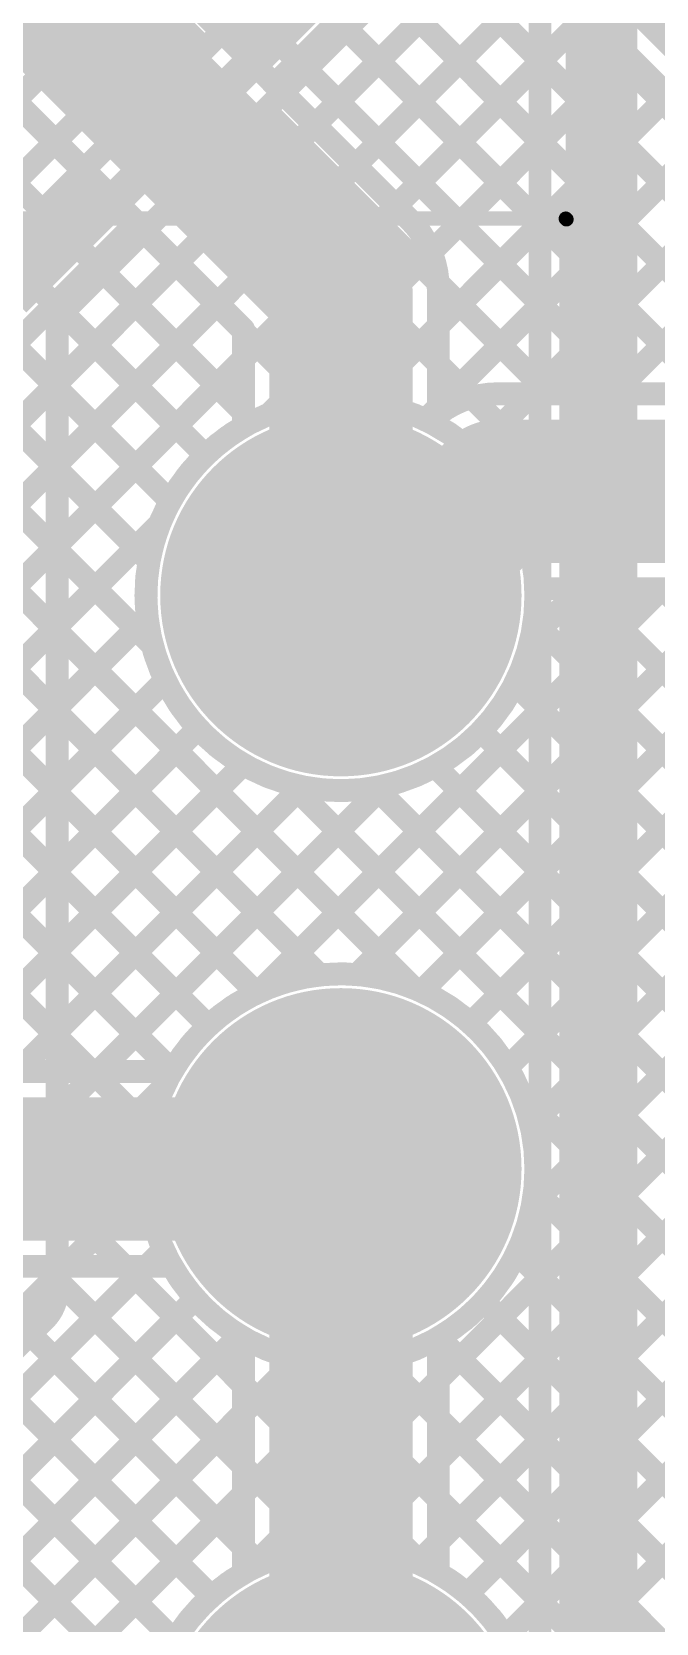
# Model space of a CAD drawing. Header units: millimetres. Extents: x -0.01 to 3.73, y -0.01 to 3.05.
# Drawn here: x 0.363 to 0.581, y 1.48 to 2.035 of the extents above; entities that cross this region are included whole.
import ezdxf

# ---------------------------------------------------------------- set-up
doc = ezdxf.new("R2010")
doc.units = ezdxf.units.MM
doc.header["$MEASUREMENT"] = 0
for name, color, linetype in [('BottomLayer', 5, 'Continuous'), ('BottomSolder', 6, 'Continuous'), ('MultiLayer', 9, 'Continuous'), ('PadHoleLayer', 156, 'Continuous'), ('TopLayer', 1, 'Continuous'), ('TopOverlay', 2, 'Continuous'), ('TopSolder', 216, 'Continuous')]:
    doc.layers.add(name, color=color, linetype=linetype)

# ---------------------------------------------------------------- blocks, each defined once
blk = doc.blocks.new('TBP01R1_508_04BE_139')
at = {"layer": 'BottomLayer'}
h = blk.add_hatch(color=5, dxfattribs=at)
edge = h.paths.add_edge_path()
edge.add_arc((0, 0), 0.05906, 0, 360)
h = blk.add_hatch(color=5, dxfattribs=at)
edge = h.paths.add_edge_path()
edge.add_arc((0.2, 0), 0.05906, 0, 360)
h = blk.add_hatch(color=5, dxfattribs=at)
edge = h.paths.add_edge_path()
edge.add_arc((0.4, 0), 0.05906, 0, 360)
at = {"layer": 'BottomSolder'}
h = blk.add_hatch(color=6, dxfattribs=at)
edge = h.paths.add_edge_path()
edge.add_arc((0, 0), 0.06306, 0, 360)
h = blk.add_hatch(color=6, dxfattribs=at)
edge = h.paths.add_edge_path()
edge.add_arc((0.2, 0), 0.06306, 0, 360)
h = blk.add_hatch(color=6, dxfattribs=at)
edge = h.paths.add_edge_path()
edge.add_arc((0.4, 0), 0.06306, 0, 360)
at = {"layer": 'MultiLayer'}
h = blk.add_hatch(color=9, dxfattribs=at)
edge = h.paths.add_edge_path()
edge.add_arc((0, 0), 0.05906, 0, 360)
h = blk.add_hatch(color=9, dxfattribs=at)
edge = h.paths.add_edge_path()
edge.add_arc((0.2, 0), 0.05906, 0, 360)
h = blk.add_hatch(color=9, dxfattribs=at)
edge = h.paths.add_edge_path()
edge.add_arc((0.4, 0), 0.05906, 0, 360)
at = {"layer": 'PadHoleLayer'}
h = blk.add_hatch(color=156, dxfattribs=at)
edge = h.paths.add_edge_path()
edge.add_arc((0.2, 0), 0.03346, 0, 360)
h = blk.add_hatch(color=156, dxfattribs=at)
edge = h.paths.add_edge_path()
edge.add_arc((0.4, 0), 0.03346, 0, 360)
at = {"layer": 'TopLayer'}
h = blk.add_hatch(color=1, dxfattribs=at)
edge = h.paths.add_edge_path()
edge.add_arc((0, 0), 0.05906, 0, 360)
h = blk.add_hatch(color=1, dxfattribs=at)
edge = h.paths.add_edge_path()
edge.add_arc((0.2, 0), 0.05906, 0, 360)
h = blk.add_hatch(color=1, dxfattribs=at)
edge = h.paths.add_edge_path()
edge.add_arc((0.4, 0), 0.05906, 0, 360)
at = {"layer": 'TopSolder'}
h = blk.add_hatch(color=216, dxfattribs=at)
edge = h.paths.add_edge_path()
edge.add_arc((0, 0), 0.06306, 0, 360)
h = blk.add_hatch(color=216, dxfattribs=at)
edge = h.paths.add_edge_path()
edge.add_arc((0.2, 0), 0.06306, 0, 360)
h = blk.add_hatch(color=216, dxfattribs=at)
edge = h.paths.add_edge_path()
edge.add_arc((0.4, 0), 0.06306, 0, 360)
at = {"layer": 'TopOverlay', "const_width": 0.005}
for points in [[(0.5315, 0.3937), (0.5315, -0.0785)], [(-0.3315, -0.07874), (0.53126, -0.07874)], [(0.5315, -0.0785), (0.53126, -0.07874)]]:
    blk.add_lwpolyline(points, dxfattribs=at)
at = {"layer": 'TopOverlay', "const_width": 0.0025}
for points in [[(0.53001, -0.07874, 1), (0.53251, -0.07874, 1)], [(0.53001, -0.07874, 1), (0.53251, -0.07874, 1)], [(0.53025, -0.0785, 1), (0.53275, -0.0785, 1)], [(0.53025, -0.0785, 1), (0.53275, -0.0785, 1)]]:
    blk.add_lwpolyline(points, format="xyb", close=True, dxfattribs=at)

msp = doc.modelspace()

# ---------------------------------------------------------------- linework, layer by layer
at = {"layer": 'BottomLayer'}
for points, const_width in [([(0.093, 1.74634), (0.65588, 2.30922)], 0.008), ([(0.093, 1.71806), (0.68417, 2.30922)], 0.008), ([(0.3464, 1.95161), (0.62284, 2.22805)], 0.008), ([(0.357, 1.941), (0.63345, 2.21745)], 0.012), ([(0.372, 1.93479), (0.63966, 2.20245)], 0.008), ([(0.372, 1.9122), (0.64209, 2.1823)], 0.008), ([(0.37004, 2.08202), (0.42343, 2.02864)], 0.008), ([(0.562, 0.691), (0.562, 2.066)], 0.025), ([(0.3559, 2.06788), (0.40928, 2.0145)], 0.008), ([(0.50121, 2.06399), (0.5405, 2.0247)], 0.008), ([(0.5405, 0.691), (0.5405, 2.066)], 0.008), ([(0.34176, 2.05374), (0.39514, 2.00035)], 0.008), ([(0.372, 1.88392), (0.5405, 2.05242)], 0.008), ([(0.48707, 2.04985), (0.5405, 1.99642)], 0.008), ([(0.32761, 2.0396), (0.381, 1.98621)], 0.008), ([(0.47292, 2.03571), (0.5405, 1.96813)], 0.008), ([(0.31347, 2.02546), (0.36686, 1.97207)], 0.008), ([(0.372, 1.85564), (0.5405, 2.02414)], 0.008), ([(0.45878, 2.02157), (0.5405, 1.93985)], 0.008), ([(0.44464, 2.00743), (0.5405, 1.91156)], 0.008), ([(0.44591, 1.90126), (0.5405, 1.99585)], 0.008), ([(0.4305, 1.99328), (0.5405, 1.88328)], 0.008), ([(0.41635, 1.97914), (0.49314, 1.90235)], 0.008), ([(0.47857, 1.90563), (0.5405, 1.96757)], 0.008), ([(0.40221, 1.965), (0.46178, 1.90543)], 0.008), ([(0.38807, 1.95086), (0.44023, 1.8987)], 0.008), ([(0.50053, 1.89931), (0.5405, 1.93928)], 0.008), ([(0.372, 1.596), (0.372, 1.93479)], 0.008), ([(0.37393, 1.93671), (0.42371, 1.88694)], 0.008), ([(0.372, 1.91036), (0.41144, 1.87092)], 0.008), ([(0.51734, 1.88784), (0.5405, 1.911)], 0.008), ([(0.372, 1.88207), (0.40402, 1.85005)], 0.008), ([(0.52989, 1.87211), (0.5405, 1.88271)], 0.008), ([(0.372, 1.82735), (0.40774, 1.86309)], 0.008), ([(0.53535, 1.86014), (0.5405, 1.855)], 0.008), ([(0.372, 1.85379), (0.40521, 1.82058)], 0.008), ([(0.53768, 1.85161), (0.5405, 1.85443)], 0.008), ([(0.372, 1.79907), (0.40337, 1.83043)], 0.008), ([(0.372, 1.82551), (0.49635, 1.70116)], 0.008), ([(0.53739, 1.82304), (0.5405, 1.82615)], 0.008), ([(0.372, 1.77078), (0.40969, 1.80847)], 0.008), ([(0.5317, 1.80723), (0.5405, 1.79843)], 0.008), ([(0.372, 1.79722), (0.46357, 1.70565)], 0.008), ([(0.44238, 1.69975), (0.5405, 1.79786)], 0.008), ([(0.372, 1.7425), (0.42116, 1.79166)], 0.008), ([(0.51994, 1.79071), (0.5405, 1.77014)], 0.008), ([(0.372, 1.71421), (0.43689, 1.77911)], 0.008), ([(0.50392, 1.77844), (0.5405, 1.74186)], 0.008), ([(0.372, 1.65765), (0.48596, 1.77161)], 0.008), ([(0.372, 1.68593), (0.45739, 1.77132)], 0.008), ([(0.372, 1.76894), (0.44157, 1.69936)], 0.008), ([(0.45358, 1.77221), (0.5405, 1.68529)], 0.008), ([(0.47674, 1.70581), (0.5405, 1.76958)], 0.008), ([(0.48305, 1.77102), (0.5405, 1.71357)], 0.008), ([(0.372, 1.74065), (0.42474, 1.68791)], 0.008), ([(0.49916, 1.69996), (0.5405, 1.74129)], 0.008), ([(0.372, 1.71237), (0.41216, 1.6722)], 0.008), ([(0.51629, 1.6888), (0.5405, 1.71301)], 0.008), ([(0.372, 1.68408), (0.40435, 1.65174)], 0.008), ([(0.52914, 1.67337), (0.5405, 1.68472)], 0.008), ([(0.372, 1.62936), (0.40925, 1.66662)], 0.008), ([(0.53416, 1.66335), (0.5405, 1.65701)], 0.008), ([(0.53732, 1.65326), (0.5405, 1.65644)], 0.008), ([(0.372, 1.6558), (0.40457, 1.62323)], 0.008), ([(0.372, 1.60108), (0.40319, 1.63226)], 0.008), ([(0.53791, 1.62557), (0.5405, 1.62816)], 0.008), ([(0.372, 1.62752), (0.4999, 1.49961)], 0.008), ([(0.165, 1.36579), (0.40904, 1.60984)], 0.008), ([(0.53236, 1.60857), (0.5405, 1.60044)], 0.008), ([(0.372, 1.59923), (0.46541, 1.50582)], 0.008), ([(0.43833, 1.4977), (0.5405, 1.59987)], 0.008), ([(0.165, 1.33751), (0.4202, 1.59271)], 0.008), ([(0.52091, 1.59174), (0.5405, 1.57215)], 0.008), ([(0.165, 1.38279), (0.3676, 1.58539)], 0.008), ([(0.21067, 1.35489), (0.43563, 1.57986)], 0.008), ([(0.36258, 1.58037), (0.44294, 1.5)], 0.008), ([(0.5052, 1.57916), (0.5405, 1.54387)], 0.008), ([(0.23053, 1.34647), (0.45574, 1.57168)], 0.008), ([(0.24471, 1.33237), (0.48343, 1.57109)], 0.008), ([(0.45623, 1.57157), (0.5405, 1.4873)], 0.008), ([(0.47486, 1.50595), (0.5405, 1.57159)], 0.008), ([(0.48474, 1.57135), (0.5405, 1.51558)], 0.008), ([(0.34844, 1.56622), (0.42579, 1.48887)], 0.008), ([(0.3343, 1.55208), (0.41292, 1.47346)], 0.008), ([(0.49777, 1.50057), (0.5405, 1.5433)], 0.008), ([(0.32015, 1.53794), (0.40471, 1.45339)], 0.008), ([(0.51522, 1.48973), (0.5405, 1.51502)], 0.008), ([(0.52837, 1.47461), (0.5405, 1.48673)], 0.008)]:
    msp.add_lwpolyline(points, dxfattribs=dict(at, const_width=const_width))
for points, const_width in [([(0.47092, 2.03571, 1), (0.47492, 2.03571, 1)], 0.004), ([(0.42143, 2.02864, 1), (0.42543, 2.02864, 1)], 0.004), ([(0.5385, 2.0247, 1), (0.5425, 2.0247, 1)], 0.004), ([(0.5385, 2.02414, 1), (0.5425, 2.02414, 1)], 0.004), ([(0.45678, 2.02157, 1), (0.46078, 2.02157, 1)], 0.004), ([(0.40728, 2.0145, 1), (0.41128, 2.0145, 1)], 0.004), ([(0.44264, 2.00743, 1), (0.44664, 2.00743, 1)], 0.004), ([(0.39314, 2.00035, 1), (0.39714, 2.00035, 1)], 0.004), ([(0.5385, 1.99642, 1), (0.5425, 1.99642, 1)], 0.004), ([(0.5385, 1.99585, 1), (0.5425, 1.99585, 1)], 0.004), ([(0.4285, 1.99328, 1), (0.4325, 1.99328, 1)], 0.004), ([(0.379, 1.98621, 1), (0.383, 1.98621, 1)], 0.004), ([(0.41435, 1.97914, 1), (0.41835, 1.97914, 1)], 0.004), ([(0.36486, 1.97207, 1), (0.36886, 1.97207, 1)], 0.004), ([(0.5385, 1.96813, 1), (0.5425, 1.96813, 1)], 0.004), ([(0.5385, 1.96757, 1), (0.5425, 1.96757, 1)], 0.004), ([(0.40021, 1.965, 1), (0.40421, 1.965, 1)], 0.004), ([(0.38607, 1.95086, 1), (0.39007, 1.95086, 1)], 0.004), ([(0.5385, 1.93985, 1), (0.5425, 1.93985, 1)], 0.004), ([(0.5385, 1.93928, 1), (0.5425, 1.93928, 1)], 0.004), ([(0.37, 1.93479, 1), (0.374, 1.93479, 1)], 0.004), ([(0.37, 1.93479, 1), (0.374, 1.93479, 1)], 0.004), ([(0.37193, 1.93671, 1), (0.37593, 1.93671, 1)], 0.004), ([(0.37, 1.9122, 1), (0.374, 1.9122, 1)], 0.004), ([(0.5385, 1.91156, 1), (0.5425, 1.91156, 1)], 0.004), ([(0.37, 1.91036, 1), (0.374, 1.91036, 1)], 0.004), ([(0.53906, 1.838, 1), (0.40294, 1.838, 1)], 0.008), ([(0.5385, 1.911, 1), (0.5425, 1.911, 1)], 0.004), ([(0.44391, 1.90126, 1), (0.44791, 1.90126, 1)], 0.004), ([(0.45978, 1.90543, 1), (0.46378, 1.90543, 1)], 0.004), ([(0.47657, 1.90563, 1), (0.48057, 1.90563, 1)], 0.004), ([(0.49114, 1.90235, 1), (0.49514, 1.90235, 1)], 0.004), ([(0.43823, 1.8987, 1), (0.44223, 1.8987, 1)], 0.004), ([(0.49853, 1.89931, 1), (0.50253, 1.89931, 1)], 0.004), ([(0.37, 1.88392, 1), (0.374, 1.88392, 1)], 0.004), ([(0.42171, 1.88694, 1), (0.42571, 1.88694, 1)], 0.004), ([(0.51534, 1.88784, 1), (0.51934, 1.88784, 1)], 0.004), ([(0.37, 1.88207, 1), (0.374, 1.88207, 1)], 0.004), ([(0.5385, 1.88328, 1), (0.5425, 1.88328, 1)], 0.004), ([(0.5385, 1.88271, 1), (0.5425, 1.88271, 1)], 0.004), ([(0.40944, 1.87092, 1), (0.41344, 1.87092, 1)], 0.004), ([(0.52789, 1.87211, 1), (0.53189, 1.87211, 1)], 0.004), ([(0.40574, 1.86309, 1), (0.40974, 1.86309, 1)], 0.004), ([(0.53335, 1.86014, 1), (0.53735, 1.86014, 1)], 0.004), ([(0.37, 1.85564, 1), (0.374, 1.85564, 1)], 0.004), ([(0.37, 1.85379, 1), (0.374, 1.85379, 1)], 0.004), ([(0.53568, 1.85161, 1), (0.53968, 1.85161, 1)], 0.004), ([(0.5385, 1.855, 1), (0.5425, 1.855, 1)], 0.004), ([(0.5385, 1.85443, 1), (0.5425, 1.85443, 1)], 0.004), ([(0.40202, 1.85005, 1), (0.40602, 1.85005, 1)], 0.004), ([(0.40094, 1.838, 1), (0.40494, 1.838, 1)], 0.004), ([(0.53706, 1.838, 1), (0.54106, 1.838, 1)], 0.004), ([(0.40137, 1.83043, 1), (0.40537, 1.83043, 1)], 0.004), ([(0.37, 1.82735, 1), (0.374, 1.82735, 1)], 0.004), ([(0.37, 1.82551, 1), (0.374, 1.82551, 1)], 0.004), ([(0.53539, 1.82304, 1), (0.53939, 1.82304, 1)], 0.004), ([(0.5385, 1.82615, 1), (0.5425, 1.82615, 1)], 0.004), ([(0.40321, 1.82058, 1), (0.40721, 1.82058, 1)], 0.004), ([(0.40769, 1.80847, 1), (0.41169, 1.80847, 1)], 0.004), ([(0.5297, 1.80723, 1), (0.5337, 1.80723, 1)], 0.004), ([(0.37, 1.79907, 1), (0.374, 1.79907, 1)], 0.004), ([(0.37, 1.79722, 1), (0.374, 1.79722, 1)], 0.004), ([(0.5385, 1.79843, 1), (0.5425, 1.79843, 1)], 0.004), ([(0.5385, 1.79786, 1), (0.5425, 1.79786, 1)], 0.004), ([(0.41916, 1.79166, 1), (0.42316, 1.79166, 1)], 0.004), ([(0.51794, 1.79071, 1), (0.52194, 1.79071, 1)], 0.004), ([(0.43489, 1.77911, 1), (0.43889, 1.77911, 1)], 0.004), ([(0.50192, 1.77844, 1), (0.50592, 1.77844, 1)], 0.004), ([(0.37, 1.77078, 1), (0.374, 1.77078, 1)], 0.004), ([(0.37, 1.76894, 1), (0.374, 1.76894, 1)], 0.004), ([(0.45158, 1.77221, 1), (0.45558, 1.77221, 1)], 0.004), ([(0.45539, 1.77132, 1), (0.45939, 1.77132, 1)], 0.004), ([(0.48105, 1.77102, 1), (0.48505, 1.77102, 1)], 0.004), ([(0.48396, 1.77161, 1), (0.48796, 1.77161, 1)], 0.004), ([(0.5385, 1.77014, 1), (0.5425, 1.77014, 1)], 0.004), ([(0.5385, 1.76958, 1), (0.5425, 1.76958, 1)], 0.004), ([(0.37, 1.7425, 1), (0.374, 1.7425, 1)], 0.004), ([(0.37, 1.74065, 1), (0.374, 1.74065, 1)], 0.004), ([(0.5385, 1.74186, 1), (0.5425, 1.74186, 1)], 0.004), ([(0.5385, 1.74129, 1), (0.5425, 1.74129, 1)], 0.004), ([(0.37, 1.71421, 1), (0.374, 1.71421, 1)], 0.004), ([(0.37, 1.71237, 1), (0.374, 1.71237, 1)], 0.004), ([(0.5385, 1.71357, 1), (0.5425, 1.71357, 1)], 0.004), ([(0.5385, 1.71301, 1), (0.5425, 1.71301, 1)], 0.004), ([(0.53906, 1.638, 1), (0.40294, 1.638, 1)], 0.008), ([(0.46157, 1.70565, 1), (0.46557, 1.70565, 1)], 0.004), ([(0.47474, 1.70581, 1), (0.47874, 1.70581, 1)], 0.004), ([(0.49435, 1.70116, 1), (0.49835, 1.70116, 1)], 0.004), ([(0.43957, 1.69936, 1), (0.44357, 1.69936, 1)], 0.004), ([(0.44038, 1.69975, 1), (0.44438, 1.69975, 1)], 0.004), ([(0.49716, 1.69996, 1), (0.50116, 1.69996, 1)], 0.004), ([(0.37, 1.68593, 1), (0.374, 1.68593, 1)], 0.004), ([(0.37, 1.68408, 1), (0.374, 1.68408, 1)], 0.004), ([(0.42274, 1.68791, 1), (0.42674, 1.68791, 1)], 0.004), ([(0.51429, 1.6888, 1), (0.51829, 1.6888, 1)], 0.004), ([(0.5385, 1.68529, 1), (0.5425, 1.68529, 1)], 0.004), ([(0.5385, 1.68472, 1), (0.5425, 1.68472, 1)], 0.004), ([(0.52714, 1.67337, 1), (0.53114, 1.67337, 1)], 0.004), ([(0.41016, 1.6722, 1), (0.41416, 1.6722, 1)], 0.004), ([(0.40725, 1.66662, 1), (0.41125, 1.66662, 1)], 0.004), ([(0.53216, 1.66335, 1), (0.53616, 1.66335, 1)], 0.004), ([(0.37, 1.65765, 1), (0.374, 1.65765, 1)], 0.004), ([(0.5385, 1.65701, 1), (0.5425, 1.65701, 1)], 0.004), ([(0.5385, 1.65644, 1), (0.5425, 1.65644, 1)], 0.004), ([(0.37, 1.6558, 1), (0.374, 1.6558, 1)], 0.004), ([(0.40235, 1.65174, 1), (0.40635, 1.65174, 1)], 0.004), ([(0.53532, 1.65326, 1), (0.53932, 1.65326, 1)], 0.004), ([(0.40094, 1.638, 1), (0.40494, 1.638, 1)], 0.004), ([(0.53706, 1.638, 1), (0.54106, 1.638, 1)], 0.004), ([(0.37, 1.62936, 1), (0.374, 1.62936, 1)], 0.004), ([(0.40119, 1.63226, 1), (0.40519, 1.63226, 1)], 0.004), ([(0.5385, 1.62816, 1), (0.5425, 1.62816, 1)], 0.004), ([(0.37, 1.62752, 1), (0.374, 1.62752, 1)], 0.004), ([(0.40257, 1.62323, 1), (0.40657, 1.62323, 1)], 0.004), ([(0.53591, 1.62557, 1), (0.53991, 1.62557, 1)], 0.004), ([(0.40704, 1.60984, 1), (0.41104, 1.60984, 1)], 0.004), ([(0.53036, 1.60857, 1), (0.53436, 1.60857, 1)], 0.004), ([(0.37, 1.60108, 1), (0.374, 1.60108, 1)], 0.004), ([(0.5385, 1.60044, 1), (0.5425, 1.60044, 1)], 0.004), ([(0.37, 1.59923, 1), (0.374, 1.59923, 1)], 0.004), ([(0.37, 1.596, 1), (0.374, 1.596, 1)], 0.004), ([(0.37, 1.596, 1), (0.374, 1.596, 1)], 0.004), ([(0.37, 1.596, 1), (0.374, 1.596, 1)], 0.004), ([(0.5385, 1.59987, 1), (0.5425, 1.59987, 1)], 0.004), ([(0.4182, 1.59271, 1), (0.4222, 1.59271, 1)], 0.004), ([(0.51891, 1.59174, 1), (0.52291, 1.59174, 1)], 0.004), ([(0.3656, 1.58539, 1), (0.3696, 1.58539, 1)], 0.004), ([(0.36561, 1.5854, 1), (0.36961, 1.5854, 1)], 0.004), ([(0.36561, 1.58539, 1), (0.36961, 1.58539, 1)], 0.004), ([(0.36058, 1.58037, 1), (0.36458, 1.58037, 1)], 0.004), ([(0.43363, 1.57986, 1), (0.43763, 1.57986, 1)], 0.004), ([(0.5032, 1.57916, 1), (0.5072, 1.57916, 1)], 0.004), ([(0.45374, 1.57168, 1), (0.45774, 1.57168, 1)], 0.004), ([(0.45423, 1.57157, 1), (0.45823, 1.57157, 1)], 0.004), ([(0.48143, 1.57109, 1), (0.48543, 1.57109, 1)], 0.004), ([(0.48274, 1.57135, 1), (0.48674, 1.57135, 1)], 0.004), ([(0.5385, 1.57215, 1), (0.5425, 1.57215, 1)], 0.004), ([(0.5385, 1.57159, 1), (0.5425, 1.57159, 1)], 0.004), ([(0.5385, 1.54387, 1), (0.5425, 1.54387, 1)], 0.004), ([(0.5385, 1.5433, 1), (0.5425, 1.5433, 1)], 0.004), ([(0.5385, 1.51558, 1), (0.5425, 1.51558, 1)], 0.004), ([(0.5385, 1.51502, 1), (0.5425, 1.51502, 1)], 0.004), ([(0.53906, 1.438, 1), (0.40294, 1.438, 1)], 0.008), ([(0.46341, 1.50582, 1), (0.46741, 1.50582, 1)], 0.004), ([(0.47286, 1.50595, 1), (0.47686, 1.50595, 1)], 0.004), ([(0.49577, 1.50057, 1), (0.49977, 1.50057, 1)], 0.004), ([(0.43633, 1.4977, 1), (0.44033, 1.4977, 1)], 0.004), ([(0.44094, 1.5, 1), (0.44494, 1.5, 1)], 0.004), ([(0.4979, 1.49961, 1), (0.5019, 1.49961, 1)], 0.004), ([(0.51322, 1.48973, 1), (0.51722, 1.48973, 1)], 0.004), ([(0.42379, 1.48887, 1), (0.42779, 1.48887, 1)], 0.004), ([(0.5385, 1.4873, 1), (0.5425, 1.4873, 1)], 0.004), ([(0.5385, 1.48673, 1), (0.5425, 1.48673, 1)], 0.004)]:
    msp.add_lwpolyline(points, format="xyb", close=True, dxfattribs=dict(at, const_width=const_width))
at = {"layer": 'BottomLayer', "const_width": 0.008}
for points in [[(0.372, 1.596, -0.198764), (0.36761, 1.5854)], [(0.372, 1.596, -0.198912), (0.36761, 1.58539)]]:
    msp.add_lwpolyline(points, format="xyb", dxfattribs=at)
at = {"layer": 'TopLayer'}
for points, const_width in [([(0.40206, 2.19143), (0.67661, 1.91687)], 0.008), ([(0.30008, 2.164), (0.495, 1.96908)], 0.008), ([(0.40206, 2.16314), (0.64833, 1.91687)], 0.008), ([(0.276, 2.14), (0.471, 1.945)], 0.05), ([(0.43365, 2.03043), (0.54685, 2.14363)], 0.008), ([(0.40206, 2.13486), (0.62004, 1.91687)], 0.008), ([(0.4478, 2.01629), (0.54685, 2.11534)], 0.008), ([(0.14807, 2.106), (0.40402, 1.85005)], 0.008), ([(0.17636, 2.106), (0.41144, 1.87092)], 0.008), ([(0.20464, 2.106), (0.42371, 1.88694)], 0.008), ([(0.23293, 2.106), (0.437, 1.90193)], 0.008), ([(0.26121, 2.106), (0.437, 1.93021)], 0.008), ([(0.26192, 2.106), (0.437, 1.93092)], 0.008), ([(0.37326, 2.10708), (0.57194, 1.90841)], 0.008), ([(0.39784, 2.1108), (0.59176, 1.91687)], 0.008), ([(0.12422, 2.10157), (0.40521, 1.82058)], 0.008), ([(0.46194, 2.00214), (0.54685, 2.08706)], 0.008), ([(0.56835, 2.05965), (0.644, 1.984)], 0.025), ([(0.47608, 1.988), (0.54687, 2.05879)], 0.008), ([(0.49022, 1.97386), (0.55698, 2.04062)], 0.008), ([(0.55315, 2.04445), (0.6288, 1.9688)], 0.008), ([(0.16483, 2.03268), (0.49635, 1.70116)], 0.008), ([(0.50248, 1.95784), (0.57112, 2.02647)], 0.008), ([(0.505, 1.93207), (0.58526, 2.01233)], 0.008), ([(0.161, 2.00822), (0.46357, 1.70565)], 0.008), ([(0.161, 1.78606), (0.37143, 1.99649)], 0.008), ([(0.505, 1.90378), (0.59941, 1.99819)], 0.008), ([(0.53791, 1.90841), (0.61355, 1.98405)], 0.008), ([(0.161, 1.97994), (0.44157, 1.69936)], 0.008), ([(0.17165, 1.76843), (0.38557, 1.98235)], 0.008), ([(0.1858, 1.75429), (0.39971, 1.9682)], 0.008), ([(0.56619, 1.90841), (0.62769, 1.9699)], 0.008), ([(0.471, 1.838), (0.471, 1.945)], 0.05), ([(0.161, 1.95165), (0.42474, 1.68791)], 0.008), ([(0.19994, 1.74014), (0.41386, 1.95406)], 0.008), ([(0.50493, 1.94713), (0.54366, 1.90841)], 0.008), ([(0.505, 1.90127), (0.505, 1.945)], 0.008), ([(0.21408, 1.726), (0.428, 1.93992)], 0.008), ([(0.437, 1.89695), (0.437, 1.93092)], 0.008), ([(0.161, 1.92337), (0.41216, 1.6722)], 0.008), ([(0.22822, 1.71186), (0.437, 1.92064)], 0.008), ([(0.505, 1.91878), (0.51664, 1.90714)], 0.008), ([(0.52584, 1.90841), (0.58937, 1.90841)], 0.008), ([(0.161, 1.89508), (0.38408, 1.672)], 0.008), ([(0.48943, 1.838), (0.52584, 1.87441)], 0.05), ([(0.52584, 1.87441), (0.64758, 1.87441)], 0.05), ([(0.24237, 1.69772), (0.40774, 1.86309)], 0.008), ([(0.471, 1.838), (0.48943, 1.838)], 0.05), ([(0.44238, 1.69975), (0.58305, 1.84041)], 0.008), ([(0.53739, 1.82304), (0.55476, 1.84041)], 0.008), ([(0.53992, 1.84041), (0.58937, 1.84041)], 0.008), ([(0.55509, 1.84041), (0.61262, 1.78287)], 0.008), ([(0.58337, 1.84041), (0.58937, 1.83441)], 0.008), ([(0.25651, 1.68358), (0.40337, 1.83043)], 0.008), ([(0.47674, 1.70581), (0.60287, 1.83194)], 0.008), ([(0.49916, 1.69996), (0.63115, 1.83194)], 0.008), ([(0.53843, 1.82878), (0.58937, 1.77784)], 0.008), ([(0.27322, 1.672), (0.40969, 1.80847)], 0.008), ([(0.5317, 1.80723), (0.58937, 1.74956)], 0.008), ([(0.3015, 1.672), (0.42116, 1.79166)], 0.008), ([(0.51994, 1.79071), (0.58937, 1.72127)], 0.008), ([(0.32979, 1.672), (0.43689, 1.77911)], 0.008), ([(0.50392, 1.77844), (0.61358, 1.66878)], 0.008), ([(0.35807, 1.672), (0.45739, 1.77132)], 0.008), ([(0.38635, 1.672), (0.48596, 1.77161)], 0.008), ([(0.45358, 1.77221), (0.61358, 1.61221)], 0.008), ([(0.48305, 1.77102), (0.61358, 1.64049)], 0.008), ([(0.51629, 1.6888), (0.58937, 1.76188)], 0.008), ([(0.52914, 1.67337), (0.58937, 1.73359)], 0.008), ([(0.53732, 1.65326), (0.58937, 1.70531)], 0.008), ([(0.53791, 1.62557), (0.61029, 1.69794)], 0.008), ([(0.505, 1.56437), (0.61358, 1.67295)], 0.008), ([(0.26808, 1.672), (0.41205, 1.672)], 0.008), ([(0.53416, 1.66335), (0.61358, 1.58392)], 0.008), ([(0.254, 1.638), (0.471, 1.638)], 0.05), ([(0.471, 1.438), (0.471, 1.638)], 0.05), ([(0.505, 1.53609), (0.61358, 1.64467)], 0.008), ([(0.53865, 1.63057), (0.61358, 1.55564)], 0.008), ([(0.505, 1.5078), (0.61358, 1.61639)], 0.008), ([(0.53236, 1.60857), (0.61358, 1.52735)], 0.008), ([(0.174, 1.40308), (0.37492, 1.604)], 0.008), ([(0.18814, 1.38894), (0.40321, 1.604)], 0.008), ([(0.254, 1.604), (0.41205, 1.604)], 0.008), ([(0.25409, 1.604), (0.40471, 1.45339)], 0.008), ([(0.28238, 1.604), (0.41292, 1.47346)], 0.008), ([(0.31066, 1.604), (0.42579, 1.48887)], 0.008), ([(0.33895, 1.604), (0.437, 1.50595)], 0.008), ([(0.36723, 1.604), (0.437, 1.53423)], 0.008), ([(0.39552, 1.604), (0.437, 1.56252)], 0.008), ([(0.20229, 1.3748), (0.4202, 1.59271)], 0.008), ([(0.52091, 1.59174), (0.61358, 1.49907)], 0.008), ([(0.51522, 1.48973), (0.61358, 1.5881)], 0.008), ([(0.21643, 1.36065), (0.43563, 1.57986)], 0.008), ([(0.437, 1.49695), (0.437, 1.57905)], 0.008), ([(0.505, 1.49695), (0.505, 1.57905)], 0.008), ([(0.5052, 1.57916), (0.61358, 1.47079)], 0.008), ([(0.52837, 1.47461), (0.61358, 1.55982)], 0.008), ([(0.23057, 1.34651), (0.437, 1.55294)], 0.008), ([(0.505, 1.55108), (0.61358, 1.4425)], 0.008), ([(0.53693, 1.45488), (0.61358, 1.53153)], 0.008), ([(0.2411, 1.32876), (0.437, 1.52466)], 0.008), ([(0.505, 1.5228), (0.60636, 1.42144)], 0.008)]:
    msp.add_lwpolyline(points, dxfattribs=dict(at, const_width=const_width))
for points, const_width in [([(0.43165, 2.03043, 1), (0.43565, 2.03043, 1)], 0.004), ([(0.56912, 2.02647, 1), (0.57312, 2.02647, 1)], 0.004), ([(0.4458, 2.01629, 1), (0.4498, 2.01629, 1)], 0.004), ([(0.45994, 2.00214, 1), (0.46394, 2.00214, 1)], 0.004), ([(0.36943, 1.99649, 1), (0.37343, 1.99649, 1)], 0.004), ([(0.47408, 1.988, 1), (0.47808, 1.988, 1)], 0.004), ([(0.38357, 1.98235, 1), (0.38757, 1.98235, 1)], 0.004), ([(0.48822, 1.97386, 1), (0.49222, 1.97386, 1)], 0.004), ([(0.39771, 1.9682, 1), (0.40171, 1.9682, 1)], 0.004), ([(0.493, 1.96908, 1), (0.497, 1.96908, 1)], 0.004), ([(0.493, 1.96908, 1), (0.497, 1.96908, 1)], 0.004), ([(0.49304, 1.96904, 1), (0.49704, 1.96904, 1)], 0.004), ([(0.4585, 1.945, 1), (0.4835, 1.945, 1)], 0.025), ([(0.4585, 1.945, 1), (0.4835, 1.945, 1)], 0.025), ([(0.50048, 1.95784, 1), (0.50448, 1.95784, 1)], 0.004), ([(0.41186, 1.95406, 1), (0.41586, 1.95406, 1)], 0.004), ([(0.50293, 1.94713, 1), (0.50693, 1.94713, 1)], 0.004), ([(0.503, 1.945, 1), (0.507, 1.945, 1)], 0.004), ([(0.503, 1.945, 1), (0.507, 1.945, 1)], 0.004), ([(0.503, 1.945, 1), (0.507, 1.945, 1)], 0.004), ([(0.426, 1.93992, 1), (0.43, 1.93992, 1)], 0.004), ([(0.435, 1.93092, 1), (0.439, 1.93092, 1)], 0.004), ([(0.435, 1.93092, 1), (0.439, 1.93092, 1)], 0.004), ([(0.435, 1.93021, 1), (0.439, 1.93021, 1)], 0.004), ([(0.503, 1.93207, 1), (0.507, 1.93207, 1)], 0.004), ([(0.435, 1.92064, 1), (0.439, 1.92064, 1)], 0.004), ([(0.503, 1.91878, 1), (0.507, 1.91878, 1)], 0.004), ([(0.51464, 1.90714, 1), (0.51864, 1.90714, 1)], 0.004), ([(0.52384, 1.90841, 1), (0.52784, 1.90841, 1)], 0.004), ([(0.52384, 1.90841, 1), (0.52784, 1.90841, 1)], 0.004), ([(0.52384, 1.90841, 1), (0.52784, 1.90841, 1)], 0.004), ([(0.53591, 1.90841, 1), (0.53991, 1.90841, 1)], 0.004), ([(0.54166, 1.90841, 1), (0.54566, 1.90841, 1)], 0.004), ([(0.56419, 1.90841, 1), (0.56819, 1.90841, 1)], 0.004), ([(0.56994, 1.90841, 1), (0.57394, 1.90841, 1)], 0.004), ([(0.435, 1.90193, 1), (0.439, 1.90193, 1)], 0.004), ([(0.503, 1.90378, 1), (0.507, 1.90378, 1)], 0.004), ([(0.503, 1.90127, 1), (0.507, 1.90127, 1)], 0.004), ([(0.503, 1.90127, 1), (0.507, 1.90127, 1)], 0.004), ([(0.503, 1.90127, 1), (0.507, 1.90127, 1)], 0.004), ([(0.435, 1.89695, 1), (0.439, 1.89695, 1)], 0.004), ([(0.435, 1.89695, 1), (0.439, 1.89695, 1)], 0.004), ([(0.51334, 1.87441, 1), (0.53834, 1.87441, 1)], 0.025), ([(0.51334, 1.87441, 1), (0.53834, 1.87441, 1)], 0.025), ([(0.42171, 1.88694, 1), (0.42571, 1.88694, 1)], 0.004), ([(0.40944, 1.87092, 1), (0.41344, 1.87092, 1)], 0.004), ([(0.40574, 1.86309, 1), (0.40974, 1.86309, 1)], 0.004), ([(0.4585, 1.838, 1), (0.4835, 1.838, 1)], 0.025), ([(0.4585, 1.838, 1), (0.4835, 1.838, 1)], 0.025), ([(0.47693, 1.838, 1), (0.50193, 1.838, 1)], 0.025), ([(0.47693, 1.838, 1), (0.50193, 1.838, 1)], 0.025), ([(0.40202, 1.85005, 1), (0.40602, 1.85005, 1)], 0.004), ([(0.53792, 1.84041, 1), (0.54192, 1.84041, 1)], 0.004), ([(0.55276, 1.84041, 1), (0.55676, 1.84041, 1)], 0.004), ([(0.55309, 1.84041, 1), (0.55709, 1.84041, 1)], 0.004), ([(0.58105, 1.84041, 1), (0.58505, 1.84041, 1)], 0.004), ([(0.58137, 1.84041, 1), (0.58537, 1.84041, 1)], 0.004), ([(0.53706, 1.838, 1), (0.54106, 1.838, 1)], 0.004), ([(0.40137, 1.83043, 1), (0.40537, 1.83043, 1)], 0.004), ([(0.53643, 1.82878, 1), (0.54043, 1.82878, 1)], 0.004), ([(0.53539, 1.82304, 1), (0.53939, 1.82304, 1)], 0.004), ([(0.40321, 1.82058, 1), (0.40721, 1.82058, 1)], 0.004), ([(0.40769, 1.80847, 1), (0.41169, 1.80847, 1)], 0.004), ([(0.5297, 1.80723, 1), (0.5337, 1.80723, 1)], 0.004), ([(0.41916, 1.79166, 1), (0.42316, 1.79166, 1)], 0.004), ([(0.51794, 1.79071, 1), (0.52194, 1.79071, 1)], 0.004), ([(0.43489, 1.77911, 1), (0.43889, 1.77911, 1)], 0.004), ([(0.50192, 1.77844, 1), (0.50592, 1.77844, 1)], 0.004), ([(0.45158, 1.77221, 1), (0.45558, 1.77221, 1)], 0.004), ([(0.45539, 1.77132, 1), (0.45939, 1.77132, 1)], 0.004), ([(0.48105, 1.77102, 1), (0.48505, 1.77102, 1)], 0.004), ([(0.48396, 1.77161, 1), (0.48796, 1.77161, 1)], 0.004), ([(0.46157, 1.70565, 1), (0.46557, 1.70565, 1)], 0.004), ([(0.47474, 1.70581, 1), (0.47874, 1.70581, 1)], 0.004), ([(0.49435, 1.70116, 1), (0.49835, 1.70116, 1)], 0.004), ([(0.43957, 1.69936, 1), (0.44357, 1.69936, 1)], 0.004), ([(0.44038, 1.69975, 1), (0.44438, 1.69975, 1)], 0.004), ([(0.49716, 1.69996, 1), (0.50116, 1.69996, 1)], 0.004), ([(0.42274, 1.68791, 1), (0.42674, 1.68791, 1)], 0.004), ([(0.51429, 1.6888, 1), (0.51829, 1.6888, 1)], 0.004), ([(0.52714, 1.67337, 1), (0.53114, 1.67337, 1)], 0.004), ([(0.38208, 1.672, 1), (0.38608, 1.672, 1)], 0.004), ([(0.38435, 1.672, 1), (0.38835, 1.672, 1)], 0.004), ([(0.41005, 1.672, 1), (0.41405, 1.672, 1)], 0.004), ([(0.41005, 1.672, 1), (0.41405, 1.672, 1)], 0.004), ([(0.41016, 1.6722, 1), (0.41416, 1.6722, 1)], 0.004), ([(0.53216, 1.66335, 1), (0.53616, 1.66335, 1)], 0.004), ([(0.4585, 1.638, 1), (0.4835, 1.638, 1)], 0.025), ([(0.4585, 1.638, 1), (0.4835, 1.638, 1)], 0.025), ([(0.53532, 1.65326, 1), (0.53932, 1.65326, 1)], 0.004), ([(0.53706, 1.638, 1), (0.54106, 1.638, 1)], 0.004), ([(0.53706, 1.638, 1), (0.54106, 1.638, 1)], 0.004), ([(0.53665, 1.63057, 1), (0.54065, 1.63057, 1)], 0.004), ([(0.53591, 1.62557, 1), (0.53991, 1.62557, 1)], 0.004), ([(0.53036, 1.60857, 1), (0.53436, 1.60857, 1)], 0.004), ([(0.36523, 1.604, 1), (0.36923, 1.604, 1)], 0.004), ([(0.37292, 1.604, 1), (0.37692, 1.604, 1)], 0.004), ([(0.39352, 1.604, 1), (0.39752, 1.604, 1)], 0.004), ([(0.40121, 1.604, 1), (0.40521, 1.604, 1)], 0.004), ([(0.41005, 1.604, 1), (0.41405, 1.604, 1)], 0.004), ([(0.41005, 1.604, 1), (0.41405, 1.604, 1)], 0.004), ([(0.4182, 1.59271, 1), (0.4222, 1.59271, 1)], 0.004), ([(0.51891, 1.59174, 1), (0.52291, 1.59174, 1)], 0.004), ([(0.43363, 1.57986, 1), (0.43763, 1.57986, 1)], 0.004), ([(0.435, 1.57905, 1), (0.439, 1.57905, 1)], 0.004), ([(0.435, 1.57905, 1), (0.439, 1.57905, 1)], 0.004), ([(0.503, 1.57905, 1), (0.507, 1.57905, 1)], 0.004), ([(0.503, 1.57905, 1), (0.507, 1.57905, 1)], 0.004), ([(0.5032, 1.57916, 1), (0.5072, 1.57916, 1)], 0.004), ([(0.435, 1.56252, 1), (0.439, 1.56252, 1)], 0.004), ([(0.503, 1.56437, 1), (0.507, 1.56437, 1)], 0.004), ([(0.435, 1.55294, 1), (0.439, 1.55294, 1)], 0.004), ([(0.503, 1.55108, 1), (0.507, 1.55108, 1)], 0.004), ([(0.435, 1.53423, 1), (0.439, 1.53423, 1)], 0.004), ([(0.503, 1.53609, 1), (0.507, 1.53609, 1)], 0.004), ([(0.435, 1.52466, 1), (0.439, 1.52466, 1)], 0.004), ([(0.503, 1.5228, 1), (0.507, 1.5228, 1)], 0.004), ([(0.503, 1.5078, 1), (0.507, 1.5078, 1)], 0.004), ([(0.435, 1.50595, 1), (0.439, 1.50595, 1)], 0.004), ([(0.435, 1.49695, 1), (0.439, 1.49695, 1)], 0.004), ([(0.435, 1.49695, 1), (0.439, 1.49695, 1)], 0.004), ([(0.503, 1.49695, 1), (0.507, 1.49695, 1)], 0.004), ([(0.503, 1.49695, 1), (0.507, 1.49695, 1)], 0.004), ([(0.51322, 1.48973, 1), (0.51722, 1.48973, 1)], 0.004), ([(0.42379, 1.48887, 1), (0.42779, 1.48887, 1)], 0.004)]:
    msp.add_lwpolyline(points, format="xyb", close=True, dxfattribs=dict(at, const_width=const_width))
at = {"layer": 'TopLayer', "const_width": 0.008}
for points in [[(0.495, 1.96908, -0.199327), (0.505, 1.945)], [(0.49504, 1.96904, -0.198912), (0.505, 1.945)], [(0.505, 1.90127, -0.166442), (0.52584, 1.90841)], [(0.505, 1.90127, -0.166442), (0.52584, 1.90841)], [(0.53906, 1.838, -1.732518), (0.437, 1.89695)], [(0.41205, 1.672, -0.767513), (0.53906, 1.638)], [(0.53906, 1.638, -0.268074), (0.505, 1.57905)], [(0.437, 1.57905, -0.13189), (0.41205, 1.604)], [(0.40527, 1.42036, -0.339715), (0.437, 1.49695)], [(0.505, 1.49695, -0.268074), (0.53906, 1.438)]]:
    msp.add_lwpolyline(points, format="xyb", dxfattribs=at)

# ---------------------------------------------------------------- block references
at = {"rotation": 90}
msp.add_blockref('TBP01R1_508_04BE_139', (0.471, 1.438), dxfattribs=at)

doc.saveas('drawing.dxf')
